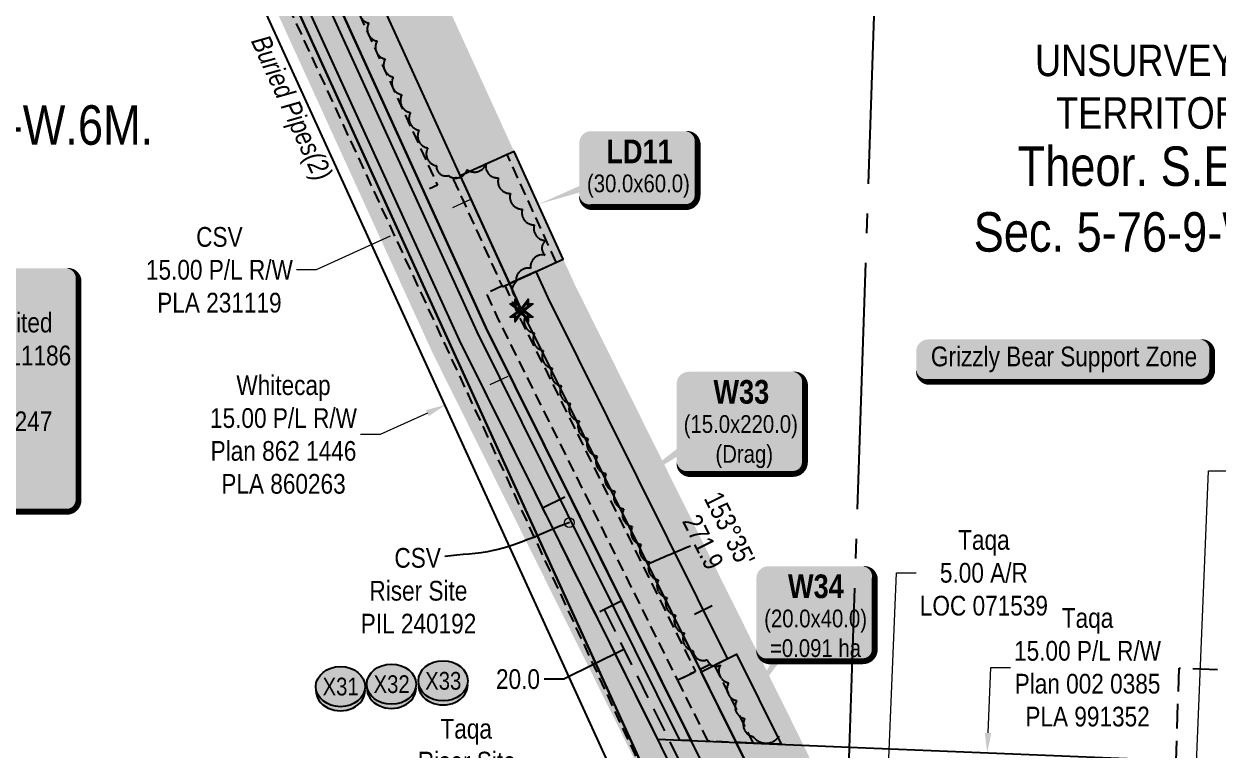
# Model space of a CAD drawing. Extents: x 347027 to 352250, y 6156875 to 6165050.
# Drawn here: x 350847 to 351452, y 6158588 to 6158957 of the extents above; entities that cross this region are included whole.
import ezdxf
from ezdxf.enums import TextEntityAlignment as Align

# ---------------------------------------------------------------- set-up
doc = ezdxf.new("R2010")
doc.units = 0
doc.header["$LTSCALE"] = 5
doc.header["$PDSIZE"] = 20
for name, pattern in [('0', [1, 1, 0]), ('foc-ACCESSROAD', [3.75, 2.5, -1.25]), ('foc-QUARTERLINE', [33, 25, -3, 2, -3]), ('HIDDEN2', [1.875, 1.25, -0.625]), ('UG_PIPE', [1.875, 1.25, -0.625])]:
    doc.linetypes.add(name, pattern=pattern)
doc.layers.get('Defpoints').update_dxf_attribs({"color": 9})
for name, color, linetype in [('AS-PIPE-UG', 44, 'UG_PIPE'), ('AS-PIPE-UG-T', 44, 'Continuous'), ('AS-SURFACE IMPACT', 7, 'Continuous'), ('AS-WILDLIFE-BLOCK', 131, 'Continuous'), ('C-AR', 13, 'foc-ACCESSROAD'), ('C-RW', 13, 'Continuous'), ('C-SYMBOL', 7, 'Continuous'), ('F-RW', 190, 'Continuous'), ('F-WS', 190, 'foc-ACCESSROAD'), ('L-BD', 7, 'Continuous'), ('L-MON', 1, 'Continuous'), ('L-QSEC', 8, 'foc-QUARTERLINE'), ('L-UNS-T', 3, 'Continuous'), ('P-BUFFER-H 30m', 51, 'Continuous'), ('P-CROSSINGS', 250, 'Continuous'), ('P-PROPOSED', 10, 'Continuous'), ('P-PROPOSED-H', 21, 'Continuous'), ('P-TEMP-BLOCKS', 250, 'Continuous'), ('P-TEMP-H', 41, 'Continuous'), ('P-TEMP_LOG DECK', 46, 'Continuous'), ('P-TEMP_WORKSPACE', 46, 'Continuous'), ('P-TXT', 4, 'Continuous'), ('P-WORKAREA', 113, 'Continuous'), ('P-WORKAREA-H', 111, 'Continuous'), ('T-BUSH', 110, '0'), ('T-EXISTING TFA', 220, 'HIDDEN2')]:
    doc.layers.add(name, color=color, linetype=linetype)
for name, color, linetype, lineweight in [('C-RW-T', 13, 'Continuous', 9), ('C-WS-T', 13, 'Continuous', 9), ('F-RW-T', 190, 'Continuous', 9), ('F-WS-T', 190, 'Continuous', 9)]:
    doc.layers.add(name, color=color, linetype=linetype, lineweight=lineweight)
doc.styles.add('175L', font='ARIALN.TTF', dxfattribs={"height": 20})
doc.styles.add('80', font='ARIALN.TTF', dxfattribs={"height": 10})
doc.styles.add('80CG', font='ARIALN.TTF', dxfattribs={"height": 10})
doc.styles.add('80L', font='ARIALN.TTF', dxfattribs={"height": 10})
doc.styles.add('BOLD', font='ARIALNB.TTF')
doc.styles.add('Crossing', font='ARIALN.TTF', dxfattribs={"height": 10})
doc.dimstyles.new('Compass 5 000', dxfattribs={"dimscale": 5, "dimtxt": 9, "dimasz": 2, "dimexe": 0.2, "dimexo": 0.0625, "dimgap": 0.5, "dimtad": 0, "dimtih": 1, "dimtoh": 1, "dimzin": 0, "dimdsep": 46, "dimtxsty": '80CG', "dimcen": 0.1, "dimse1": 1, "dimse2": 1, "dimclrd": 256, "dimclrt": 256, "dimaunit": 1, "dimadec": 4, "dimazin": 0, "dimtfac": 0.06, "dimtofl": 0, "dimtmove": 0, "dimatfit": 1, "dimfxl": 0.2, "dimtolj": 1, "dimtzin": 0, "dimlwd": -1, "dimarcsym": 0})

# ---------------------------------------------------------------- blocks, each defined once
blk = doc.blocks.new('*U29')
h = blk.add_hatch(color=255)
edge = h.paths.add_edge_path()
edge.add_line((-126.5, -62.5), (126.5, -62.5))
edge.add_arc((126.5, -56.5), 6, 270, 360)
edge.add_line((132.5, -56.5), (132.5, 55))
edge.add_arc((126.5, 55), 6, 0, 90)
edge.add_line((126.5, 61), (-126.5, 61))
edge.add_arc((-126.5, 55), 6, 90, 180)
edge.add_line((-132.5, 55), (-132.5, -56.5))
edge.add_arc((-126.5, -56.5), 6, 180, 270)
at = {"color": 44, "flags": 128}
blk.add_lwpolyline([(-126.5, -62.5, 3, 3, 0), (126.5, -62.5, 3, 3, 0.414214), (132.5, -56.5, 3, 3, 0), (132.5, 55, 3, 0, 0.414214), (126.5, 61, 0, 0, 0), (-126.5, 61, 0, 0, 0.414214), (-132.5, 55, 0, 0, 0), (-132.5, -56.5, 0, 3, 0.414214)], format="xyseb", close=True, dxfattribs=at)
at = {"color": 44, "style": '80'}
blk.add_attdef('ENTER_TEXT_001', (-35.99, -5), '', height=10, dxfattribs=at)
blk = doc.blocks.new('*U21')
h = blk.add_hatch(color=255)
edge = h.paths.add_edge_path()
edge.add_line((-69, -11.5), (69, -11.5))
edge.add_arc((69, -5.5), 6, 270, 360)
edge.add_line((75, -5.5), (75, 4))
edge.add_arc((69, 4), 6, 0, 90)
edge.add_line((69, 10), (-69, 10))
edge.add_arc((-69, 4), 6, 90, 180)
edge.add_line((-75, 4), (-75, -5.5))
edge.add_arc((-69, -5.5), 6, 180, 270)
at = {"color": 131, "flags": 128}
blk.add_lwpolyline([(-69, -11.5, 3, 3, 0), (69, -11.5, 3, 3, 0.414214), (75, -5.5, 3, 3, 0), (75, 4, 3, 0, 0.414214), (69, 10, 0, 0, 0), (-69, 10, 0, 0, 0.414214), (-75, 4, 0, 0, 0), (-75, -5.5, 0, 3, 0.414214)], format="xyseb", close=True, dxfattribs=at)
at = {"color": 131, "style": '80'}
blk.add_attdef('ENTER_TEXT_001', (-35.99, -5), '', height=10, dxfattribs=at)
blk = doc.blocks.new('*D108')
at = {"layer": 'C-RW-T', "transparency": 16777216}
for p, q in [((351064.27, 6158863.42), (351073.36, 6158867.57)), ((351032.42, 6158848.88), (350994.95, 6158831.78)), ((350994.95, 6158831.78), (350984.95, 6158831.78))]:
    blk.add_line(p, q, dxfattribs=at)
for points in [[(351063.57, 6158864.94), (351064.96, 6158861.9), (351055.17, 6158859.27)], [(351031.73, 6158850.4), (351033.11, 6158847.37), (351041.52, 6158853.04)]]:
    blk.add_solid(points, dxfattribs=at)
at = {"layer": 'Defpoints', "color": 0, "transparency": 16777216}
for p in [(351040.21, 6158892.02), (351026.56, 6158885.79), (351041.52, 6158853.04)]:
    blk.add_point(p, dxfattribs=at)
at = {"layer": 'C-RW-T', "transparency": 16777216, "insert": (350945.87, 6158831.78), "char_height": 10, "attachment_point": 5, "style": '80CG'}
blk.add_mtext('\\A1;CSV\\P15.00 P/L R/W\\PPLA 231119', dxfattribs=at)
blk = doc.blocks.new('*D44')
at = {"layer": 'Defpoints', "color": 0, "transparency": 16777216}
for p in [(351373.65, 6158570.41), (351373.28, 6158561.43), (351440.28, 6158558.67)]:
    blk.add_point(p, dxfattribs=at)
at = {"layer": 'F-RW-T', "transparency": 16777216}
for p, q in [((351441.06, 6158577.64), (351447.35, 6158729.97)), ((351447.35, 6158729.97), (351457.35, 6158729.97)), ((351439.86, 6158548.68), (351439.45, 6158538.68))]:
    blk.add_line(p, q, dxfattribs=at)
for points in [[(351439.39, 6158577.71), (351442.72, 6158577.57), (351440.65, 6158567.65)], [(351438.2, 6158548.74), (351441.53, 6158548.61), (351440.28, 6158558.67)]]:
    blk.add_solid(points, dxfattribs=at)
at = {"layer": 'F-RW-T', "transparency": 16777216, "insert": (351496.07, 6158729.97), "char_height": 10, "attachment_point": 5, "style": '80CG', "bg_fill": 3, "box_fill_scale": 1.1, "bg_fill_color": 256, "bg_fill_true_color": 13158600, "bg_fill_transparency": 0}
blk.add_mtext('\\A1;Taqa\\P9.00 P/L R/W\\PPlan 082 8930\\PPLA 072076', dxfattribs=at)
blk = doc.blocks.new('*D46')
at = {"layer": 'Defpoints', "color": 0, "transparency": 16777216}
for p in [(351311.73, 6158587.99), (351335.13, 6158587.03), (351311.12, 6158573.01)]:
    blk.add_point(p, dxfattribs=at)
at = {"layer": 'F-RW-T', "transparency": 16777216}
for p, q in [((351335.54, 6158597.02), (351336.9, 6158630.27)), ((351336.9, 6158630.27), (351346.9, 6158630.27)), ((351334.11, 6158562.06), (351333.7, 6158552.07))]:
    blk.add_line(p, q, dxfattribs=at)
for points in [[(351333.88, 6158597.09), (351337.21, 6158596.96), (351335.13, 6158587.03)], [(351332.44, 6158562.13), (351335.78, 6158561.99), (351334.52, 6158572.05)]]:
    blk.add_solid(points, dxfattribs=at)
at = {"layer": 'F-RW-T', "transparency": 16777216, "insert": (351385.99, 6158630.27), "char_height": 10, "attachment_point": 5, "style": '80CG'}
blk.add_mtext('\\A1;Taqa\\P15.00 P/L R/W\\PPlan 002 0385\\PPLA 991352', dxfattribs=at)
blk = doc.blocks.new('*D49')
at = {"layer": 'Defpoints', "color": 0, "transparency": 16777216}
for p in [(351200.4, 6158573.57), (351200.19, 6158568.58), (351284.46, 6158565.1)]:
    blk.add_point(p, dxfattribs=at)
at = {"layer": 'F-RW-T', "transparency": 16777216}
for p, q in [((351285.08, 6158580.09), (351289.13, 6158678.17)), ((351289.13, 6158678.17), (351299.13, 6158678.17)), ((351284.05, 6158555.11), (351283.63, 6158545.12))]:
    blk.add_line(p, q, dxfattribs=at)
for points in [[(351283.41, 6158580.16), (351286.74, 6158580.02), (351284.67, 6158570.1)], [(351282.38, 6158555.18), (351285.71, 6158555.04), (351284.46, 6158565.1)]]:
    blk.add_solid(points, dxfattribs=at)
at = {"layer": 'F-RW-T', "transparency": 16777216, "insert": (351333.44, 6158678.17), "char_height": 10, "attachment_point": 5, "style": '80CG', "bg_fill": 3, "box_fill_scale": 1.1, "bg_fill_color": 256, "bg_fill_true_color": 13158600, "bg_fill_transparency": 0}
blk.add_mtext('\\A1;Taqa\\P5.00 A/R\\PLOC 071539', dxfattribs=at)
blk = doc.blocks.new('*D54')
at = {"layer": 'Defpoints', "color": 0, "transparency": 16777216}
for p in [(351022.32, 6158883.03), (351008.67, 6158876.8), (351060.45, 6158763.34)]:
    blk.add_point(p, dxfattribs=at)
at = {"layer": 'F-RW-T', "transparency": 16777216}
for p, q in [((351083.19, 6158773.72), (351092.29, 6158777.87)), ((351051.35, 6158759.19), (351027.44, 6158748.28)), ((351027.44, 6158748.28), (351017.44, 6158748.28))]:
    blk.add_line(p, q, dxfattribs=at)
for points in [[(351082.5, 6158775.24), (351083.89, 6158772.21), (351074.1, 6158769.57)], [(351050.66, 6158760.71), (351052.05, 6158757.67), (351060.45, 6158763.34)]]:
    blk.add_solid(points, dxfattribs=at)
at = {"layer": 'F-RW-T', "transparency": 16777216, "insert": (350978.36, 6158748.28), "char_height": 10, "attachment_point": 5, "style": '80CG'}
blk.add_mtext('\\A1;Whitecap\\P15.00 P/L R/W\\PPlan 862 1446\\PPLA 860263', dxfattribs=at)
blk = doc.blocks.new('*D55')
at = {"layer": 'Defpoints', "color": 0, "transparency": 16777216}
for p in [(350933.42, 6159089.81), (351000.03, 6158943.91), (350995.48, 6158941.83)]:
    blk.add_point(p, dxfattribs=at)
at = {"layer": 'F-RW-T', "transparency": 16777216}
for p, q in [((350942.52, 6159093.97), (350951.61, 6159098.12)), ((350919.78, 6159083.58), (350901.43, 6159075.21)), ((350901.43, 6159075.21), (350891.43, 6159075.21))]:
    blk.add_line(p, q, dxfattribs=at)
for points in [[(350941.83, 6159095.48), (350943.21, 6159092.45), (350933.42, 6159089.81)], [(350919.08, 6159085.1), (350920.47, 6159082.07), (350928.87, 6159087.74)]]:
    blk.add_solid(points, dxfattribs=at)
at = {"layer": 'F-RW-T', "transparency": 16777216, "insert": (350852.66, 6159075.21), "char_height": 10, "attachment_point": 5, "style": '80CG'}
blk.add_mtext('\\A1;Taqa\\P5.00 P/L R/W\\PPlan 002 0385\\PPLA 991352', dxfattribs=at)
blk = doc.blocks.new('*D57')
at = {"layer": 'Defpoints', "color": 0, "transparency": 16777216}
for p in [(350865.5, 6158518.86), (350853.29, 6158494.25), (350864.68, 6158493.88)]:
    blk.add_point(p, dxfattribs=at)
at = {"layer": 'F-RW-T', "transparency": 16777216}
for p, q in [((350854.44, 6158529.23), (350855.22, 6158552.64)), ((350855.22, 6158552.64), (350865.22, 6158552.64)), ((350852.96, 6158484.26), (350852.63, 6158474.27))]:
    blk.add_line(p, q, dxfattribs=at)
for points in [[(350852.78, 6158529.28), (350856.11, 6158529.17), (350854.11, 6158519.23)], [(350851.3, 6158484.31), (350854.63, 6158484.2), (350853.29, 6158494.25)]]:
    blk.add_solid(points, dxfattribs=at)
at = {"layer": 'F-RW-T', "transparency": 16777216, "insert": (350904.75, 6158552.64), "char_height": 10, "attachment_point": 5, "style": '80CG'}
blk.add_mtext('\\A1;Advantage\\P25.00 P/L R/W\\PPLA 150929', dxfattribs=at)
blk = doc.blocks.new('TEMP')
h = blk.add_hatch(color=255)
h.dxf.hatch_style = 1
h.paths.add_polyline_path([(-1.15, -0.67), (-0.67, -0.67), (-0.67, -1.15), (0, -0.25), (0.67, -1.15), (0.67, -0.67), (1.15, -0.67), (0.25, 0), (1.15, 0.67), (0.67, 0.67), (0.67, 1.15), (0, 0.25), (-0.67, 1.15), (-0.67, 0.67), (-1.15, 0.67), (-0.25, 0)])
h = blk.add_hatch(color=1)
h.dxf.hatch_style = 1
h.paths.add_polyline_path([(-0.06, 0), (0.57, -0.85), (0.57, -0.36), (0, 0.06), (-0.85, -0.57), (-0.36, -0.57), (0.06, 0), (-0.57, 0.85), (-0.57, 0.36), (0, -0.06), (0.85, 0.57), (0.36, 0.57)])
at = {"color": 1}
for p, q in [((-0.08, 0), (0.08, 0)), ((0, 0.08), (0, -0.08))]:
    blk.add_line(p, q, dxfattribs=at)
at = {"color": 255, "flags": 128}
blk.add_lwpolyline([(-0.25, 0), (-1.15, 0.67), (-0.67, 0.67), (-0.67, 1.15), (0, 0.25), (0.67, 1.15), (0.67, 0.67), (1.15, 0.67), (0.25, 0), (1.15, -0.67), (0.67, -0.67), (0.67, -1.15), (0, -0.25), (-0.67, -1.15), (-0.67, -0.67), (-1.15, -0.67)], close=True, dxfattribs=at)
at = {"color": 1, "flags": 128}
blk.add_lwpolyline([(-0.08, 0), (-0.85, 0.57), (-0.57, 0.57), (-0.57, 0.85), (0, 0.08), (0.57, 0.85), (0.57, 0.57), (0.85, 0.57), (0.08, 0), (0.85, -0.57), (0.57, -0.57), (0.57, -0.85), (0, -0.08), (-0.57, -0.85), (-0.57, -0.57), (-0.85, -0.57)], close=True, dxfattribs=at)
blk = doc.blocks.new('xing2')
h = blk.add_hatch(color=50)
h.dxf.hatch_style = 1
edge = h.paths.add_edge_path()
edge.add_ellipse((0, 0), major_axis=(-12.5, 0), ratio=0.816297, start_angle=0, end_angle=360)
h = blk.add_hatch(color=250)
h.dxf.hatch_style = 1
edge = h.paths.add_edge_path()
edge.add_ellipse((0, -2.05), major_axis=(-12.5, 0), ratio=0.816297, start_angle=0, end_angle=180)
edge.add_line((12.5, -2.05), (12.5, 0))
edge.add_ellipse((0, 0), major_axis=(-12.5, 0), ratio=0.816297, start_angle=0, end_angle=180, ccw=False)
edge.add_line((-12.5, 0), (-12.5, -2.05))
at = {"color": 250}
blk.add_ellipse((0, 0), major_axis=(-12.5, 0), ratio=0.816297, dxfattribs=at)
blk.add_ellipse((0, -2.05), major_axis=(-12.5, 0), ratio=0.816297, start_param=0, end_param=3.141593, dxfattribs=at)
at = {"color": 250, "style": 'Crossing'}
blk.add_attdef('CROSSING', text='', height=9, dxfattribs=at).set_placement((0.09, 0.02), align=Align.MIDDLE_CENTER)
at = {"color": 250, "style": 'Crossing', "flags": 1}
for tag, p in [('OWNER', (0.09, -12.49)), ('DESCRIPTION', (0.09, -25.77)), ('LOCATION', (0.09, -39.3)), ('DWG_REF', (0.09, -52.84))]:
    blk.add_attdef(tag, text='', height=9, dxfattribs=at).set_placement(p, align=Align.MIDDLE_CENTER)
blk = doc.blocks.new('*U207')
h = blk.add_hatch(color=191)
edge = h.paths.add_edge_path()
edge.add_line((-24, -20), (24, -20))
edge.add_arc((24, -14), 6, 270, 360)
edge.add_line((30, -14), (30, 12.5))
edge.add_arc((24, 12.5), 6, 0, 90)
edge.add_line((24, 18.5), (-24, 18.5))
edge.add_arc((-24, 12.5), 6, 90, 180)
edge.add_line((-30, 12.5), (-30, -14))
edge.add_arc((-24, -14), 6, 180, 270)
at = {"color": 250, "flags": 128}
blk.add_lwpolyline([(-24, -20, 3, 3, 0), (24, -20, 3, 3, 0.414214), (30, -14, 3, 3, 0), (30, 12.5, 3, 0, 0.414214), (24, 18.5, 0, 0, 0), (-24, 18.5, 0, 0, 0.414214), (-30, 12.5, 0, 0, 0), (-30, -14, 0, 3, 0.414214)], format="xyseb", close=True, dxfattribs=at)
at = {"flags": 128}
blk.add_lwpolyline([(-50.8, -18.61, 0, 7.5, 0), (0, 0, 0, 0, 0)], format="xyseb", dxfattribs=at)
at = {"color": 250}
for tag, p, height, style in [('TEMP_AREA_W1_001', (-9.21, 2.24), 12, 'BOLD'), ('ENTER_TEXT_001', (-30.66, -12.47), 9, '80')]:
    blk.add_attdef(tag, p, '', height=height, dxfattribs=dict(at, style=style))
blk = doc.blocks.new('*U187')
h = blk.add_hatch(color=191)
edge = h.paths.add_edge_path()
edge.add_line((-26.5, -33.26), (26.5, -33.26))
edge.add_arc((26.5, -27.26), 6, 270, 360)
edge.add_line((32.5, -27.26), (32.5, 12.5))
edge.add_arc((26.5, 12.5), 6, 0, 90)
edge.add_line((26.5, 18.5), (-26.5, 18.5))
edge.add_arc((-26.5, 12.5), 6, 90, 180)
edge.add_line((-32.5, 12.5), (-32.5, -27.26))
edge.add_arc((-26.5, -27.26), 6, 180, 270)
at = {"color": 250, "flags": 128}
blk.add_lwpolyline([(-26.5, -33.26, 3, 3, 0), (26.5, -33.26, 3, 3, 0.414214), (32.5, -27.26, 3, 3, 0), (32.5, 12.5, 3, 0, 0.414214), (26.5, 18.5, 0, 0, 0), (-26.5, 18.5, 0, 0, 0.414214), (-32.5, 12.5, 0, 0, 0), (-32.5, -27.26, 0, 3, 0.414214)], format="xyseb", close=True, dxfattribs=at)
at = {"flags": 128}
blk.add_lwpolyline([(-56.86, -39.71, 0, 7.5, 0), (0, 0, 0, 0, 0)], format="xyseb", dxfattribs=at)
at = {"color": 250}
for tag, p, height, style in [('TEMP_AREA_W1_001', (-9.21, 2.24), 12, 'BOLD'), ('ENTER_TEXT_001', (-30.66, -12.47), 9, '80')]:
    blk.add_attdef(tag, p, '', height=height, dxfattribs=dict(at, style=style))
blk = doc.blocks.new('*D217')
at = {"layer": 'Defpoints', "color": 0, "transparency": 16777216}
for p in [(351159.89, 6158643.86), (351182.13, 6158644.05), (351164.22, 6158635.15)]:
    blk.add_point(p, dxfattribs=at)
at = {"layer": 'P-TXT', "transparency": 16777216}
for p, q in [((351186.75, 6158657.21), (351195.71, 6158661.66)), ((351150.93, 6158639.42), (351120.45, 6158624.27)), ((351120.45, 6158624.27), (351110.45, 6158624.27))]:
    blk.add_line(p, q, dxfattribs=at)
for points in [[(351186.01, 6158658.7), (351187.49, 6158655.72), (351177.8, 6158652.76)], [(351150.19, 6158640.91), (351151.67, 6158637.92), (351159.89, 6158643.86)]]:
    blk.add_solid(points, dxfattribs=at)
at = {"layer": 'P-TXT', "transparency": 16777216, "insert": (351097.24, 6158624.27), "char_height": 10, "attachment_point": 5, "style": '80CG'}
blk.add_mtext('\\A1;20.0', dxfattribs=at)
blk = doc.blocks.new('*U240')
h = blk.add_hatch(color=191)
edge = h.paths.add_edge_path()
edge.add_line((-24, -29.65), (24, -29.65))
edge.add_arc((24, -23.65), 6, 270, 360)
edge.add_line((30, -23.65), (30, 12.5))
edge.add_arc((24, 12.5), 6, 0, 90)
edge.add_line((24, 18.5), (-24, 18.5))
edge.add_arc((-24, 12.5), 6, 90, 180)
edge.add_line((-30, 12.5), (-30, -23.65))
edge.add_arc((-24, -23.65), 6, 180, 270)
at = {"color": 250, "flags": 128}
blk.add_lwpolyline([(-24, -29.65, 3, 3, 0), (24, -29.65, 3, 3, 0.414214), (30, -23.65, 3, 3, 0), (30, 12.5, 3, 0, 0.414214), (24, 18.5, 0, 0, 0), (-24, 18.5, 0, 0, 0.414214), (-30, 12.5, 0, 0, 0), (-30, -23.65, 0, 3, 0.414214)], format="xyseb", close=True, dxfattribs=at)
at = {"flags": 128}
blk.add_lwpolyline([(-35.37, -52.26, 0, 7.5, 0), (0, 0, 0, 0, 0)], format="xyseb", dxfattribs=at)
at = {"color": 250}
for tag, p, height, style in [('TEMP_AREA_W1_001', (-9.21, 2.24), 12, 'BOLD'), ('ENTER_TEXT_001', (-30.66, -12.47), 9, '80')]:
    blk.add_attdef(tag, p, '', height=height, dxfattribs=dict(at, style=style))

msp = doc.modelspace()

# ---------------------------------------------------------------- hatches: boundary and pattern name
at = {"layer": 'P-BUFFER-H 30m'}
h = msp.add_hatch(color=256, dxfattribs=at)
h.dxf.hatch_style = 1
edge = h.paths.add_edge_path()
edge.add_line((350561.679, 6159856.31), (350365.971, 6160285.611))
edge.add_line((350365.971, 6160285.611), (350220.064, 6160604.78))
edge.add_line((350220.064, 6160604.78), (350183.732, 6160605.048))
edge.add_arc((350183.953, 6160635.039), 29.992, 204.532629, 269.57728, ccw=False)
edge.add_line((350156.668, 6160622.586), (350114.564, 6160714.837))
edge.add_line((350114.564, 6160714.837), (349783.39, 6160716.713))
edge.add_arc((349766.947, 6160741.796), 29.992, 269.674035, 303.246523, ccw=False)
edge.add_line((349766.776, 6160711.805), (349618.728, 6160712.647))
edge.add_arc((349618.898, 6160742.639), 29.992, 216.846165, 269.674035, ccw=False)
edge.add_line((349594.897, 6160724.653), (349508.141, 6160840.428))
edge.add_line((349508.141, 6160840.428), (349357.079, 6160871.781))
edge.add_arc((349363.174, 6160901.148), 29.992, 207.256048, 258.274614, ccw=False)
edge.add_line((349336.512, 6160887.412), (348991.208, 6161557.689))
edge.add_arc((349017.87, 6161571.424), 29.992, 178.729833, 207.256048, ccw=False)
edge.add_line((348987.885, 6161572.089), (348997.625, 6162011.367))
edge.add_line((348997.625, 6162011.367), (348940.987, 6162170.886))
edge.add_arc((348969.25, 6162180.921), 29.992, 164.580892, 199.547517, ccw=False)
edge.add_line((348940.338, 6162188.895), (348956.07, 6162245.937))
edge.add_line((348956.07, 6162245.937), (348974.144, 6162772.889))
edge.add_arc((349004.119, 6162771.861), 29.992, 166.391782, 178.035574, ccw=False)
edge.add_line((348974.968, 6162778.918), (348986.248, 6162825.512))
edge.add_line((348986.248, 6162825.512), (348996.803, 6163215.55))
edge.add_arc((349026.784, 6163214.739), 29.992, 160.538831, 178.449874, ccw=False)
edge.add_line((348998.505, 6163224.731), (349019.062, 6163282.907))
edge.add_line((349019.062, 6163282.907), (349024.619, 6163391.279))
edge.add_line((349024.619, 6163391.279), (349029.381, 6163608.615))
edge.add_arc((349059.366, 6163607.958), 29.992, 178.041935, 178.744834, ccw=False)
edge.add_line((349029.392, 6163608.983), (349039.815, 6163913.859))
edge.add_line((349039.815, 6163913.859), (349023.271, 6163975.867))
edge.add_arc((349052.25, 6163983.598), 29.992, 178.001176, 194.938461, ccw=False)
edge.add_line((349022.276, 6163984.644), (349041.614, 6164538.74))
edge.add_arc((349071.588, 6164537.694), 29.992, 88.001176, 178.001176, ccw=False)
edge.add_line((349072.634, 6164567.668), (349092.616, 6164566.97))
edge.add_arc((349091.57, 6164536.996), 29.992, -1.996763, 88.001176, ccw=False)
edge.add_line((349121.544, 6164535.951), (349102.465, 6163988.719))
edge.add_line((349102.465, 6163988.719), (349118.972, 6163926.759))
edge.add_arc((349089.991, 6163919.038), 29.992, -1.955284, 14.917829, ccw=False)
edge.add_line((349119.966, 6163918.014), (349109.338, 6163606.697))
edge.add_line((349109.338, 6163606.697), (349104.563, 6163388.794))
edge.add_arc((349074.578, 6163389.451), 29.992, 357.064459, 358.744834, ccw=False)
edge.add_line((349104.531, 6163387.915), (349098.564, 6163271.561))
edge.add_arc((349068.612, 6163273.097), 29.992, 340.538872, 357.064459, ccw=False)
edge.add_line((349096.89, 6163263.105), (349076.539, 6163205.512))
edge.add_line((349076.539, 6163205.512), (349066.055, 6162818.071))
edge.add_arc((349036.074, 6162818.883), 29.992, 346.396189, 358.449874, ccw=False)
edge.add_line((349065.224, 6162811.828), (349053.905, 6162765.055))
edge.add_line((349053.905, 6162765.055), (349035.804, 6162237.302))
edge.add_arc((349005.829, 6162238.33), 29.992, 344.580892, 358.035574, ccw=False)
edge.add_line((349034.742, 6162230.356), (349021.628, 6162182.809))
edge.add_line((349021.628, 6162182.809), (349076.07, 6162029.474))
edge.add_arc((349047.807, 6162019.439), 29.992, -1.270167, 19.547517, ccw=False)
edge.add_line((349077.791, 6162018.775), (349068.13, 6161583.021))
edge.add_line((349068.13, 6161583.021), (349396.688, 6160945.244))
edge.add_line((349396.688, 6160945.244), (349542.899, 6160914.898))
edge.add_arc((349536.804, 6160885.531), 29.992, 36.846974, 78.274614, ccw=False)
edge.add_line((349560.805, 6160903.517), (349644.01, 6160792.484))
edge.add_line((349644.01, 6160792.484), (349731.34, 6160791.99))
edge.add_arc((349747.777, 6160766.903), 29.992, 89.675558, 123.233168, ccw=False)
edge.add_line((349747.947, 6160796.894), (350146.943, 6160794.635))
edge.add_arc((350146.773, 6160764.643), 29.992, 24.534681, 89.675558, ccw=False)
edge.add_line((350174.057, 6160777.097), (350216.192, 6160684.79))
edge.add_line((350216.192, 6160684.79), (350252.67, 6160684.52))
edge.add_arc((350252.448, 6160654.529), 29.992, 24.544948, 89.57728, ccw=False)
edge.add_line((350279.73, 6160666.988), (350438.731, 6160318.817))
edge.add_line((350438.731, 6160318.817), (350631.522, 6159895.841))
edge.add_line((350631.522, 6159895.841), (350638.648, 6159888.334))
edge.add_arc((350616.895, 6159867.686), 29.992, 24.532495, 43.508368, ccw=False)
edge.add_line((350644.18, 6159880.139), (350902.004, 6159315.244))
edge.add_line((350902.004, 6159315.244), (351126.157, 6158824.124))
edge.add_line((351126.157, 6158824.124), (351234.707, 6158605.614))
edge.add_arc((351207.847, 6158592.27), 29.992, 26.129679, 26.416974, ccw=False)
edge.add_line((351234.774, 6158605.479), (351316.752, 6158438.36))
edge.add_arc((351289.825, 6158425.151), 29.992, 18.811933, 26.129679, ccw=False)
edge.add_line((351318.215, 6158434.822), (351333.914, 6158388.739))
edge.add_arc((351305.524, 6158379.068), 29.992, -91.884012, 18.811933, ccw=False)
edge.add_line((351304.538, 6158349.092), (351283.175, 6158349.794))
edge.add_arc((351284.161, 6158379.77), 29.992, 198.811525, 268.115988, ccw=False)
edge.add_line((351255.771, 6158370.099), (351244.739, 6158402.484))
edge.add_line((351244.739, 6158402.484), (351188.214, 6158484.513))
edge.add_arc((351212.911, 6158501.531), 29.992, 204.539825, 214.570048, ccw=False)
edge.add_line((351185.628, 6158489.075), (351171.897, 6158519.148))
edge.add_arc((351199.18, 6158531.605), 29.992, 183.010425, 204.539825, ccw=False)
edge.add_line((351169.229, 6158530.03), (351167.605, 6158560.922))
edge.add_line((351167.605, 6158560.922), (351054.161, 6158789.274))
edge.add_arc((351081.021, 6158802.618), 29.992, 204.532495, 206.417911, ccw=False)
edge.add_line((351053.737, 6158790.165), (350829.242, 6159282.034))
edge.add_line((350829.242, 6159282.034), (350574.884, 6159839.335))
edge.add_line((350574.884, 6159839.335), (350567.748, 6159846.855))
edge.add_arc((350589.506, 6159867.498), 29.992, 201.903199, 223.493699, ccw=False)
at = {"layer": 'P-PROPOSED-H'}
h = msp.add_hatch(color=256, dxfattribs=at)
h.dxf.hatch_style = 1
h.paths.add_polyline_path([(349071.588, 6164537.694), (349091.57, 6164536.996), (349072.336, 6163985.307), (349089.991, 6163919.038), (349079.357, 6163607.538), (349074.578, 6163389.451), (349068.612, 6163273.097), (349046.686, 6163211.048), (349036.074, 6162818.883), (349024.036, 6162769.138), (349005.829, 6162238.33), (348990.204, 6162181.676), (349047.807, 6162019.439), (349037.976, 6161576.064), (349376.58, 6160918.786), (349536.804, 6160885.531), (349628.943, 6160762.577), (349747.609, 6160761.905), (349747.777, 6160766.903), (350146.773, 6160764.643), (350196.848, 6160654.939), (350252.448, 6160654.529), (350411.449, 6160306.358), (350606.313, 6159878.834), (350616.895, 6159867.686), (350874.72, 6159302.791), (351099.077, 6158811.223), (351207.847, 6158592.27), (351289.825, 6158425.151), (351305.524, 6158379.068), (351284.161, 6158379.77), (351271.791, 6158416.084), (351212.911, 6158501.531), (351199.18, 6158531.605), (351197.229, 6158568.702), (351081.021, 6158802.618), (350856.526, 6159294.487), (350600.089, 6159856.344), (350589.506, 6159867.498), (350393.255, 6160298.066), (350239.396, 6160634.63), (350183.953, 6160635.039), (350133.893, 6160744.72), (349767.107, 6160746.798), (349766.947, 6160741.796), (349618.898, 6160742.639), (349525.341, 6160867.49), (349363.174, 6160901.148), (349017.87, 6161571.424), (349027.731, 6162016.21), (348969.25, 6162180.921), (348985.923, 6162241.373), (349004.119, 6162771.861), (349016.143, 6162821.534), (349026.784, 6163214.739), (349048.792, 6163277.021), (349054.595, 6163390.182), (349059.366, 6163607.958), (349069.942, 6163917.287), (349052.25, 6163983.598), (349071.588, 6164537.694), (349091.57, 6164536.996)])
at = {"layer": 'P-TEMP-H'}
h = msp.add_hatch(color=256, dxfattribs=at)
h.dxf.hatch_style = 1
h.paths.add_polyline_path([(351092.864, 6158824.831), (351120.149, 6158837.283), (351095.245, 6158891.854), (351067.959, 6158879.402)])
h = msp.add_hatch(color=256, dxfattribs=at)
h.dxf.hatch_style = 1
h.paths.add_polyline_path([(351203.485, 6158634.756), (351112.617, 6158817.674), (351106.506, 6158831.057), (351092.864, 6158824.831), (351099.077, 6158811.223), (351190.055, 6158628.084)])
h = msp.add_hatch(color=256, dxfattribs=at)
h.dxf.hatch_style = 1
h.paths.add_polyline_path([(351207.847, 6158592.27), (351190.055, 6158628.084), (351207.962, 6158636.98), (351230.642, 6158591.327)])
at = {"layer": 'P-WORKAREA-H'}
h = msp.add_hatch(color=256, dxfattribs=at)
h.dxf.hatch_style = 1
h.paths.add_polyline_path([(350608.326, 6159838.296), (350900.581, 6159197.964), (351081.021, 6158802.618), (351185.052, 6158593.213), (351179.354, 6158593.449), (351076.508, 6158800.467), (350896.033, 6159195.888), (350601.982, 6159840.157)])

# ---------------------------------------------------------------- linework, layer by layer
at = {"layer": 'AS-PIPE-UG', "flags": 128}
msp.add_lwpolyline([(350087.781, 6160907.06), (350148.632, 6160782.437), (350167.089, 6160735.805), (350259.372, 6160537.734), (350318.794, 6160404.908), (350371.062, 6160289.011), (350432.423, 6160152.889), (350498.822, 6160011.45), (350561.886, 6159869.689), (350588.768, 6159811.79), (351156.225, 6158586.57), (351162.181, 6158572.518)], dxfattribs=at)
at = {"layer": 'C-AR'}
msp.add_lwpolyline([(351109.732, 6158711.12), (351123.162, 6158717.792), (351149.85, 6158664.071), (351136.42, 6158657.399)], close=True, dxfattribs=at)
at = {"layer": 'C-AR', "flags": 128}
msp.add_lwpolyline([(351140.897, 6158659.623), (351187.354, 6158566.109), (351189.296, 6158529.182), (351204.181, 6158496.581), (351237.908, 6158447.636), (351262.773, 6158411.551), (351273.48, 6158380.121), (351284.161, 6158379.77), (351271.791, 6158416.084), (351246.14, 6158453.309), (351212.911, 6158501.531), (351199.18, 6158531.605), (351197.229, 6158568.702), (351149.85, 6158664.071)], close=True, dxfattribs=at)
at = {"layer": 'C-RW', "flags": 128}
msp.add_lwpolyline([(350379.614, 6160291.836), (350576.901, 6159858.996), (350587.486, 6159847.839), (351067.481, 6158796.167), (351182.417, 6158564.812), (351184.354, 6158527.97), (351199.816, 6158494.106), (351258.264, 6158409.284), (351268.139, 6158380.296), (351284.161, 6158379.77), (351271.791, 6158416.084), (351212.911, 6158501.531), (351199.18, 6158531.605), (351197.229, 6158568.702), (351081.021, 6158802.618), (350600.089, 6159856.344), (350589.506, 6159867.498), (350393.255, 6160298.066)], dxfattribs=at)
at = {"layer": 'F-RW', "flags": 128}
msp.add_lwpolyline([(350488.18, 6160053.646), (350583.414, 6159844.18), (350590.432, 6159828.805), (350878.272, 6159198.682), (351160.846, 6158579.151), (351162.707, 6158575.074), (351165.127, 6158569.773), (351199.816, 6158494.106), (351258.264, 6158409.284), (351268.139, 6158380.296), (351258.344, 6158380.619), (351252.16, 6158380.824), (351244.653, 6158402.495), (351186.718, 6158486.685), (351148.234, 6158570.658), (351142.008, 6158584.299), (350861.316, 6159199.235), (350573.548, 6159829.673), (350566.53, 6159845.046), (350142.198, 6160774.667)], dxfattribs=at)
at = {"layer": 'F-RW'}
for points in [[(350403.215, 6159853.548), (350481.256, 6159849.485), (350511.386, 6159847.917), (350566.783, 6159845.033), (350583.414, 6159844.18), (350589.294, 6159843.878), (350883.818, 6159198.498), (350936.258, 6159083.599), (351067.481, 6158796.167), (351165.766, 6158598.328)], [(351165.117, 6158579.033), (351160.846, 6158579.151), (350878.272, 6159198.682), (350590.432, 6159828.805), (350573.8, 6159829.659), (350510.88, 6159832.986), (350480.749, 6159834.547), (350402.705, 6159838.588)], [(351165.76, 6158598.34), (351167.956, 6158593.92), (351265.356, 6158589.891), (351430.949, 6158583.109), (351468.381, 6158581.577), (351467.659, 6158566.552), (351430.477, 6158568.087), (351264.854, 6158574.914), (351175.579, 6158578.602), (351165.111, 6158579.033)]]:
    msp.add_lwpolyline(points, dxfattribs=at)
at = {"layer": 'F-WS', "flags": 128}
msp.add_lwpolyline([(351490.87, 6158518.022), (351486.319, 6158373.105), (351466.335, 6158373.763), (351470.885, 6158518.65), (351428.966, 6158519.966), (351430.195, 6158559.083), (351430.351, 6158564.081), (351430.477, 6158568.087), (351430.949, 6158583.109), (351432.417, 6158629.884), (351562.321, 6158625.804), (351558.869, 6158515.886), (351490.87, 6158518.022)], close=True, dxfattribs=at)
at = {"layer": 'L-QSEC'}
msp.add_line((351258.344, 6158380.62), (351283.966, 6159145.296), dxfattribs=at)
at = {"layer": 'P-PROPOSED', "flags": 128}
msp.add_lwpolyline([(350411.449, 6160306.358), (350606.313, 6159878.834), (350616.895, 6159867.686), (350874.72, 6159302.791), (351099.077, 6158811.223), (351207.847, 6158592.27), (351289.825, 6158425.151), (351305.524, 6158379.068), (351284.161, 6158379.77), (351271.791, 6158416.084), (351212.911, 6158501.531), (351199.18, 6158531.605), (351197.229, 6158568.702), (351081.021, 6158802.618), (350856.526, 6159294.487), (350600.089, 6159856.344), (350589.506, 6159867.498), (350393.255, 6160298.066)], dxfattribs=at)
at = {"layer": 'P-PROPOSED-H', "flags": 128}
msp.add_lwpolyline([(351261.743, 6158482.065), (351207.847, 6158592.27)], dxfattribs=at)
at = {"layer": 'P-TEMP_LOG DECK'}
msp.add_lwpolyline([(351092.864, 6158824.831), (351120.149, 6158837.283), (351095.245, 6158891.854), (351067.959, 6158879.402)], close=True, dxfattribs=at)
at = {"layer": 'P-TEMP_WORKSPACE', "flags": 128}
for points in [[(351203.485, 6158634.756), (351112.617, 6158817.674), (351106.506, 6158831.057), (351092.864, 6158824.831), (351099.077, 6158811.223), (351190.055, 6158628.084)], [(351207.847, 6158592.27), (351190.055, 6158628.084), (351207.962, 6158636.98), (351230.642, 6158591.327)]]:
    msp.add_lwpolyline(points, close=True, dxfattribs=at)
at = {"layer": 'P-WORKAREA'}
msp.add_lwpolyline([(350608.326, 6159838.296), (350900.581, 6159197.964), (351081.021, 6158802.618), (351185.052, 6158593.213), (351179.354, 6158593.449), (351076.508, 6158800.467), (350896.033, 6159195.888), (350601.982, 6159840.157)], close=True, dxfattribs=at)
at = {"layer": 'T-BUSH', "flags": 128}
msp.add_lwpolyline([(350838.426, 6159469.43, 0.5205671), (350830.387, 6159463.481, 0.5205671), (350822.349, 6159457.532, 0.5205671), (350814.311, 6159451.583, 0.5205671), (350806.273, 6159445.635, 0.5205671), (350801.511, 6159438.846, 0.5205671), (350805.698, 6159429.765, 0.5205671), (350809.885, 6159420.684, 0.5205671), (350814.073, 6159411.603, 0.5205671), (350818.141, 6159402.468, 0.5205671), (350822.199, 6159393.328, 0.5205671), (350826.258, 6159384.189, 0.5205671), (350830.317, 6159375.05, 0.5205671), (350834.375, 6159365.91, 0.5205671), (350838.529, 6159356.814, 0.5205671), (350842.693, 6159347.722, 0.5205671), (350846.857, 6159338.63, 0.5205671), (350851.021, 6159329.538, 0.5205671), (350855.185, 6159320.446, 0.5205671), (350859.348, 6159311.354, 0.5205671), (350863.512, 6159302.263, 0.5205671), (350873.275, 6159304.29, 0.5205671), (350883.059, 6159306.358, 0.5205671), (350890.923, 6159305.14, 0.5205671), (350893.933, 6159295.603, 0.5205671), (350896.942, 6159286.067, 0.5205671), (350899.952, 6159276.53, 0.5205671), (350902.961, 6159266.994, 0.5205671), (350905.971, 6159257.457, 0.5205671), (350907.014, 6159248.811, 0.5205671), (350897.861, 6159244.783, 0.5205671), (350893.197, 6159239.059, 0.5205671), (350897.403, 6159229.986, 0.5205671), (350901.608, 6159220.913, 0.5205671), (350905.814, 6159211.841, 0.5205671), (350910.019, 6159202.768, 0.5205671), (350914.225, 6159193.695, 0.5205671), (350918.43, 6159184.623, 0.5205671), (350922.636, 6159175.55, 0.5205671), (350926.841, 6159166.477, 0.5205671), (350931.047, 6159157.404, 0.5205671), (350935.19, 6159148.303, 0.5205671), (350939.307, 6159139.19, 0.5205671), (350943.424, 6159130.077, 0.5205671), (350947.541, 6159120.964, 0.5205671), (350951.658, 6159111.851, 0.5205671), (350955.775, 6159102.737, 0.5205671), (350959.892, 6159093.624, 0.5205671), (350964.009, 6159084.511, 0.5205671), (350968.126, 6159075.398, 0.5205671), (350972.243, 6159066.284, 0.5205671), (350976.36, 6159057.171, 0.5205671), (350980.477, 6159048.058, 0.5205671), (350984.594, 6159038.945, 0.5205671), (350988.714, 6159029.833, 0.5205671), (350992.833, 6159020.721, 0.5205671), (350996.953, 6159011.609, 0.5205671), (351001.073, 6159002.497, 0.5205671), (351005.193, 6158993.385, 0.5205671), (351009.312, 6158984.273, 0.5205671), (351013.432, 6158975.161, 0.5205671), (351017.552, 6158966.049, 0.5205671), (351021.671, 6158956.937, 0.5205671), (351025.791, 6158947.825, 0.5205671), (351029.911, 6158938.713, 0.5205671), (351034.031, 6158929.601, 0.5205671), (351038.368, 6158920.592, 0.5205671), (351042.749, 6158911.602, 0.5205671), (351047.13, 6158902.613, 0.5205671), (351051.511, 6158893.624, 0.5205671), (351055.891, 6158884.634, 0.5205671), (351061.981, 6158879.626, 0.5205671), (351071.514, 6158882.644, 0.5205671), (351081.048, 6158885.662, 0.5205671), (351087.364, 6158878.522, 0.5205671), (351093.42, 6158870.565, 0.5205671), (351099.477, 6158862.607, 0.5205671), (351105.534, 6158854.65, 0.5205671), (351111.59, 6158846.693, 0.5205671), (351110.97, 6158839.316, 0.5205671), (351103.633, 6158832.522, 0.5205671), (351096.295, 6158825.727, 0.5205671), (351096.534, 6158817.586, 0.5205671), (351101.078, 6158808.678, 0.5205671), (351105.623, 6158799.771, 0.5205671), (351110.168, 6158790.863, 0.5205671), (351114.713, 6158781.955, 0.5205671), (351119.257, 6158773.048, 0.5205671), (351123.802, 6158764.14, 0.5205671), (351128.347, 6158755.232, 0.5205671), (351132.891, 6158746.325, 0.5205671), (351137.436, 6158737.417, 0.5205671), (351141.981, 6158728.51, 0.5205671), (351146.525, 6158719.602, 0.5205671), (351150.935, 6158710.627, 0.5205671), (351155.318, 6158701.639, 0.5205671), (351159.701, 6158692.65, 0.5205671), (351164.084, 6158683.662, 0.5205671), (351168.466, 6158674.673, 0.5205671), (351172.849, 6158665.685, 0.5205671), (351177.232, 6158656.697, 0.5205671), (351181.615, 6158647.708, 0.5205671), (351185.997, 6158638.72, 0.5205671), (351193.141, 6158634.17, 0.5205671), (351199.889, 6158631.613, 0.5205671), (351204.024, 6158622.508, 0.5205671), (351208.159, 6158613.403, 0.5205671), (351212.294, 6158604.298, 0.5205671), (351216.429, 6158595.193, 0.5205671), (351229.814, 6158595.47, 0.5205671)], format="xyb", dxfattribs=at)
at = {"layer": 'T-EXISTING TFA', "flags": 128}
for points in [[(350888.254, 6159243.03), (351056.373, 6158874.681), (351049.551, 6158871.568), (350881.431, 6159239.916)], [(351090.374, 6158824.262), (351096.818, 6158810.144), (351187.206, 6158628.202), (351178.252, 6158623.754), (351087.199, 6158807.036), (351081.239, 6158820.093)], [(351193.6, 6158592.86), (351178.252, 6158623.754), (351196.159, 6158632.65), (351216.395, 6158591.917)]]:
    msp.add_lwpolyline(points, close=True, dxfattribs=at)
at = {"layer": 'T-EXISTING TFA'}
msp.add_lwpolyline([(351089.332, 6158823.219), (351116.618, 6158835.671), (351091.714, 6158890.243), (351064.428, 6158877.79)], close=True, dxfattribs=at)

# ---------------------------------------------------------------- block references
at = {"layer": 'AS-SURFACE IMPACT'}
ref = msp.add_blockref('*U29', (350741.937, 6158771.656), dxfattribs=at)
ref.add_attrib('ENTER_TEXT_001', 'DTLG910005 Norbord Inc.', (350674.498, 6158816.959), dxfattribs={"layer": '0', "color": 44, "height": 10, "style": '80'})
ref.add_attrib('ENTER_TEXT_002', 'FMA6900016 Weyerhaeuser Company Limited', (350622.482, 6158800.115), dxfattribs={"layer": '0', "color": 44, "height": 10, "style": '80'})
ref.add_attrib('ENTER_TEXT_003', 'RTF2311136,2311138,2311148,2311160,2311186', (350612.772, 6158783.408), dxfattribs={"layer": '0', "color": 44, "height": 10, "style": '80'})
ref.add_attrib('ENTER_TEXT_004', ' Advantage Energy Ltd.', (350682.554, 6158766.741), dxfattribs={"layer": '0', "color": 44, "height": 10, "style": '80'})
ref.add_attrib('ENTER_TEXT_005', 'RTF245236,254243,245244,2316237,2316247', (350622.329, 6158750.033), dxfattribs={"layer": '0', "color": 44, "height": 10, "style": '80'})
ref.add_attrib('ENTER_TEXT_006', ' CSV Midstream Solutions Corp.', (350659.979, 6158733.189), dxfattribs={"layer": '0', "color": 44, "height": 10, "style": '80'})
ref.add_attrib('ENTER_TEXT_007', 'TPA 2706 JIM ROBERT MENZIES', (350653.287, 6158716.345), dxfattribs={"layer": '0', "color": 44, "height": 10, "style": '80'})
at = {"layer": 'AS-WILDLIFE-BLOCK'}
ref = msp.add_blockref('*U21', (351374.151, 6158786.533), dxfattribs=at)
ref.add_attrib('ENTER_TEXT_001', 'Grizzly Bear Support Zone', (351306.586, 6158782.914), dxfattribs={"layer": '0', "color": 131, "height": 10, "style": '80'})
at = {"layer": 'L-MON', "xscale": 4.998775000000006, "yscale": 4.998775000000006, "zscale": 4.998775000000006}
msp.add_blockref('TEMP', (351099.077, 6158811.223), dxfattribs=at)
at = {"layer": 'P-CROSSINGS', "xscale": 0.9994927142757499, "yscale": 0.9994927142757499, "zscale": 0.9994927142757499}
for p, values in [((351007.24, 6158620.538), {'CROSSING': 'X31'}), ((351033.085, 6158621.747), {'CROSSING': 'X32'}), ((351059.253, 6158623.452), {'CROSSING': 'X33'})]:
    msp.add_blockref('xing2', p, dxfattribs=at).add_auto_attribs(values)
at = {"layer": 'P-TEMP-BLOCKS'}
ref = msp.add_blockref('*U207', (351158.28, 6158883.617), dxfattribs=dict(at, xscale=0.999755, yscale=0.999755, zscale=0.999755))
ref.add_attrib('TEMP_AREA_W1_001', 'LD11', (351142.069, 6158885.861), dxfattribs={"layer": '0', "color": 250, "height": 11.9971, "style": 'BOLD'})
ref.add_attrib('ENTER_TEXT_001', '(30.0x60.0)', (351132.211, 6158871.15), dxfattribs={"layer": '0', "color": 250, "height": 8.9978, "style": '80'})
ref = msp.add_blockref('*U187', (351210.203, 6158761.619), dxfattribs=dict(at, xscale=0.999755, yscale=0.999755, zscale=0.999755))
ref.add_attrib('TEMP_AREA_W1_001', 'W33', (351196.344, 6158763.965), dxfattribs={"layer": '0', "color": 250, "height": 11.9971, "style": 'BOLD'})
ref.add_attrib('ENTER_TEXT_001', '(15.0x220.0)', (351181.267, 6158749.152), dxfattribs={"layer": '0', "color": 250, "height": 8.9978, "style": '80'})
ref.add_attrib('ENTER_TEXT_002', ' (Drag)', (351194.485, 6158734.002), dxfattribs={"layer": '0', "color": 250, "height": 8.9978, "style": '80'})
ref = msp.add_blockref('*U240', (351248.128, 6158663.046), dxfattribs=dict(at, xscale=0.999755, yscale=0.999755, zscale=0.999755))
ref.add_attrib('TEMP_AREA_W1_001', 'W34', (351234.138, 6158665.392), dxfattribs={"layer": '0', "color": 250, "height": 11.9971, "style": 'BOLD'})
ref.add_attrib('ENTER_TEXT_001', '(20.0x40.0)', (351222.058, 6158650.579), dxfattribs={"layer": '0', "color": 250, "height": 8.9978, "style": '80'})
ref.add_attrib('ENTER_TEXT_002', '=0.091 ha', (351224.998, 6158635.546), dxfattribs={"layer": '0', "color": 250, "height": 8.9978, "style": '80'})

# ---------------------------------------------------------------- texts
at = {"layer": 'AS-PIPE-UG-T', "insert": (350970.678, 6158952.273), "char_height": 9.99755, "attachment_point": 1, "rotation": 294.529956, "style": '80L'}
msp.add_mtext_dynamic_manual_height_columns('\\pi0.31811;{\\fArial Narrow|b0|i1|c0|p34;Buried Pipes(2)}', width=78.40707, gutter_width=50.012, heights=[0], dxfattribs=at)
at = {"layer": 'C-SYMBOL', "color": 3, "style": '175L'}
msp.add_text('Theor. S.W.1/4 Sec. 5-76-9-W.6M.', height=20, dxfattribs=at).set_placement((350736, 6158889.245), align=Align.BOTTOM_CENTER)
at = {"layer": 'C-SYMBOL', "color": 3, "insert": (351424.359, 6158894.37), "char_height": 19.9951, "width": 235.91606, "attachment_point": 2, "style": '175L'}
msp.add_mtext('Theor. S.E.1/4\\PSec. 5-76-9-W.6M.', dxfattribs=at)
at = {"layer": 'C-WS-T', "insert": (351013.592, 6158690.808), "char_height": 10, "attachment_point": 1, "style": '80L'}
msp.add_mtext_dynamic_manual_height_columns('\\pi21.005;CSV\\P\\pi8.3273;Riser Site\\P\\pi3.9037;PIL 240192', width=64.92881, gutter_width=50.025, heights=[0], dxfattribs=at)
at = {"layer": 'F-WS-T', "insert": (351040.62, 6158604.166), "char_height": 9.99755, "attachment_point": 1, "style": '175L'}
msp.add_mtext_dynamic_manual_height_columns('\\pi17.314;Taqa\\P\\pi5.8399;Riser Site\\P\\pi1.3526;PIL 070635', width=59.94226, gutter_width=100.049, heights=[0], dxfattribs=at)
at = {"layer": 'L-BD', "color": 6, "style": '80L'}
for s, p in [("153°35'", (351204.554, 6158700.539)), ('271.9', (351191.123, 6158693.868))]:
    msp.add_text(s, height=9.9974, rotation=296.417, dxfattribs=at).set_placement(p, align=Align.MIDDLE)
at = {"layer": 'L-UNS-T', "color": 3, "insert": (351422.98, 6158924.572), "char_height": 15.99608, "attachment_point": 5, "style": '80L'}
msp.add_mtext_dynamic_manual_height_columns('UNSURVEYED TERRITORY', width=126.47572, gutter_width=47.523, heights=[0], dxfattribs=at)

# ---------------------------------------------------------------- dimensions: what is measured, and where the dimension line sits
at = {"layer": 'C-RW-T'}
dim = msp.add_linear_dim(base=(351041.519, 6158853.035), p1=(351040.215, 6158892.024), p2=(351026.564, 6158885.792), angle=204.538322, text='CSV\\P15.00 P/L R/W\\PPLA 231119', dimstyle='Compass 5 000', dxfattribs=at)
dim.commit()
dim.dimension.update_dxf_attribs({"geometry": '*D108', "text_midpoint": (350945.868, 6158831.777), "dimtype": 161})
at = {"layer": 'F-RW-T'}
for base, p1, p2, angle, text, picture, middle in [((350933.421, 6159089.814), (350995.483, 6158941.83), (351000.033, 6158943.907), 24.538322, 'Taqa\\P5.00 P/L R/W\\PPlan 002 0385\\PPLA 991352', '*D55', (350852.66, 6159075.208)), ((351060.451, 6158763.343), (351022.318, 6158883.026), (351008.672, 6158876.798), 204.53133, 'Whitecap\\P15.00 P/L R/W\\PPlan 862 1446\\PPLA 860263', '*D54', (350978.355, 6158748.278)), ((350853.291, 6158494.254), (350865.5, 6158518.859), (350864.677, 6158493.879), 268.112911, 'Advantage\\P25.00 P/L R/W\\PPLA 150929', '*D57', (350904.755, 6158552.643))]:
    dim = msp.add_linear_dim(base=base, p1=p1, p2=p2, angle=angle, text=text, dimstyle='Compass 5 000', dxfattribs=at)
    dim.commit()
    dim.dimension.update_dxf_attribs({"geometry": picture, "text_midpoint": middle, "dimtype": 161})
at = {"layer": 'P-TXT'}
dim = msp.add_linear_dim(base=(351159.889, 6158643.865), p1=(351182.125, 6158644.048), p2=(351164.218, 6158635.151), angle=206.417911, text='20.0', dimstyle='Compass 5 000', dxfattribs=at)
dim.commit()
dim.dimension.update_dxf_attribs({"geometry": '*D217', "text_midpoint": (351097.243, 6158624.271), "dimtype": 161})

# ---------------------------------------------------------------- leaders
at = {"layer": 'C-WS-T', "path_type": 1}
msp.add_leader([(351123.28, 6158703.677), (351084.737, 6158689.455), (351060.082, 6158686.555)], dimstyle='Compass 5 000', override={"dimasz": 1, "dimgap": 0.5, "dimtad": 0, "dimldrblk": 'DotBlank'}, dxfattribs=at)
at = {"layer": 'L-BD', "color": 2, "path_type": 1}
msp.add_leader([(351162.835, 6158682.684), (351184.667, 6158691.975)], dimstyle='Compass 5 000', override={"dimgap": 0.5, "dimtad": 0}, dxfattribs=at)

# ---------------------------------------------------------------- next in the draw order: dimensions: what is measured, and where the dimension line sits
at = {"layer": 'F-RW-T'}
dim = msp.add_linear_dim(base=(351440.275, 6158558.667), p1=(351373.649, 6158570.414), p2=(351373.278, 6158561.433), angle=267.635772, text='Taqa\\P9.00 P/L R/W\\PPlan 082 8930\\PPLA 072076', dimstyle='Compass 5 000', override={"dimtfill": 1}, dxfattribs=at)
dim.commit()
dim.dimension.update_dxf_attribs({"geometry": '*D44', "text_midpoint": (351496.072, 6158729.967), "dimtype": 161})

# ---------------------------------------------------------------- next in the draw order: dimensions: what is measured, and where the dimension line sits
dim = msp.add_linear_dim(base=(351335.133, 6158587.033), p1=(351311.117, 6158573.007), p2=(351311.73, 6158587.991), angle=87.655328, text='Taqa\\P15.00 P/L R/W\\PPlan 002 0385\\PPLA 991352', dimstyle='Compass 5 000', dxfattribs=at)
dim.commit()
dim.dimension.update_dxf_attribs({"geometry": '*D46', "text_midpoint": (351385.989, 6158630.268), "dimtype": 161})

# ---------------------------------------------------------------- next in the draw order: dimensions: what is measured, and where the dimension line sits
dim = msp.add_linear_dim(base=(351284.46, 6158565.1), p1=(351200.399, 6158573.574), p2=(351200.193, 6158568.58), angle=267.635626, text='Taqa\\P5.00 A/R\\PLOC 071539', dimstyle='Compass 5 000', override={"dimtfill": 1}, dxfattribs=at)
dim.commit()
dim.dimension.update_dxf_attribs({"geometry": '*D49', "text_midpoint": (351333.443, 6158678.175), "dimtype": 161})

doc.saveas('drawing.dxf')
